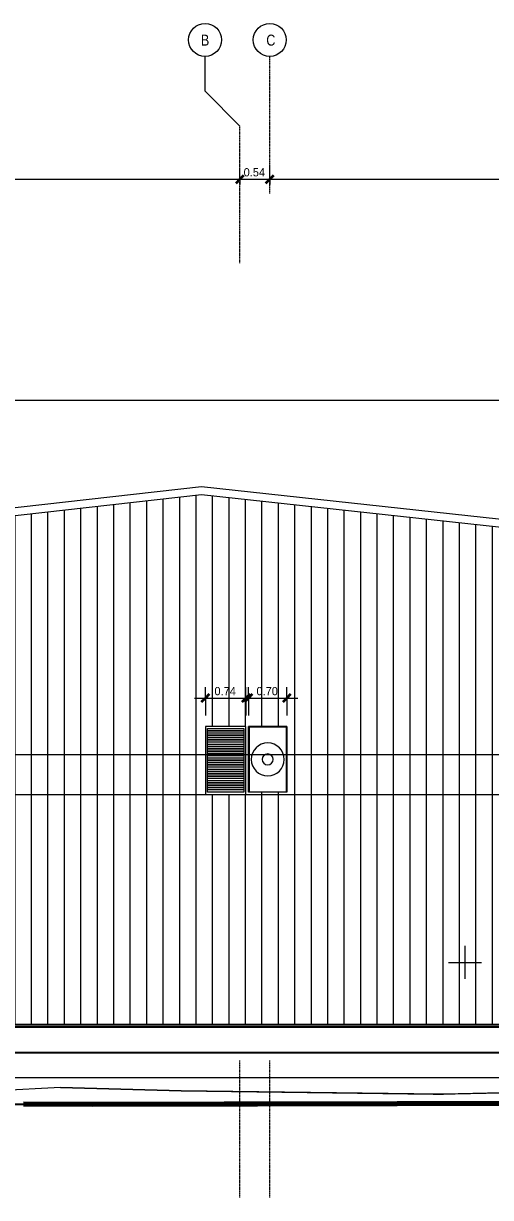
# Model space of a CAD drawing. Header units: centimetres. Extents: x -336 to 16318, y -437 to 1921.
# Drawn here: x 8745 to 9596, y -219 to 1921 of the extents above; entities that cross this region are included whole.
import ezdxf

# ---------------------------------------------------------------- set-up
doc = ezdxf.new("R2010")
doc.units = ezdxf.units.CM
doc.linetypes.add('Centre', pattern=[3.175, 0.635, -0.475, 1.59, -0.475])
doc.linetypes.add('Grid Line', pattern=[2.2225, 1.27, -0.3175, 0.3175, -0.3175])
for name, color, linetype, lineweight in [('A-ANNO-DIMS', 7, 'Continuous', 9), ('A-ANNO-DIMS-100', 7, 'Continuous', 9), ('A-FLOR', 7, 'Continuous', 9), ('A-FLOR-LEVL', 7, 'Continuous', 9), ('A-GLAZ', 7, 'Continuous', 9), ('A-ROOF-OTLN', 7, 'Continuous', 9), ('A-WALL', 7, 'Continuous', 9), ('A-WALL-PATT', 7, 'Continuous', 35), ('C-BLDG-PADS', 7, 'Continuous', 9), ('C-TOPO', 7, 'Continuous', 9), ('M-EQPM', 7, 'Continuous', 9), ('M-HVAC-DUCT-CNTR', 7, 'Continuous', 9), ('S-GRID', 7, 'Continuous', 9), ('S-GRID-IDEN', 7, 'Continuous', 9)]:
    doc.layers.add(name, color=color, linetype=linetype, lineweight=lineweight)
doc.styles.add('Century Gothic_1', font='GOTHIC.TTF', dxfattribs={"height": 15})
doc.styles.add('Saira Condensed', font='SairaCondensed-Regular.ttf', dxfattribs={"height": 20})
doc.dimstyles.new('FCA_N_Cotas_E100', dxfattribs={"dimscale": 30.48, "dimtxt": 15.662524, "dimasz": 0.492126, "dimexe": 0.656168, "dimexo": 0.656168, "dimgap": 0.032808, "dimtad": 1, "dimlfac": 0.01, "dimrnd": 0.01, "dimzin": 0, "dimdsep": 46, "dimtxsty": 'Century Gothic_1', "dimblk1": 'OBLIQUE', "dimblk2": 'OBLIQUE', "dimsah": 1, "dimcen": 0.09, "dimdle": 0.656168, "dimazin": 2, "dimtfac": 1, "dimtdec": 4, "dimtix": 1, "dimtmove": 0, "dimatfit": 3, "dimfxl": 1, "dimtvp": 1, "dimtolj": 1, "dimtzin": 0, "dimarcsym": 2})

# ---------------------------------------------------------------- blocks, each defined once
blk = doc.blocks.new('PQ_RVR_EST-01_ZZ_ZZ_MO_T_A_rvt-2-Section 7')
at = {"layer": 'A-FLOR', "color": 8, "true_color": 0x808080}
blk.add_line((2181.6, 44), (257.6, 44), dxfattribs=at)
blk = doc.blocks.new('PQ_RVR_MEP-01_ZZ_ZZ_MO_T_A_rvt-2-Section 7')
at = {"layer": 'M-HVAC-DUCT-CNTR', "color": 6, "true_color": 0xff00ff}
for p, q in [((1686.8, 179.7), (1686.8, 239.7)), ((1656.8, 209.7), (1716.8, 209.7))]:
    blk.add_line(p, q, dxfattribs=at)
blk = doc.blocks.new('RVR-PQ-Extractor - 0_70x1_20-1839096-Section 7')
at = {"layer": 'M-EQPM'}
for p, q in [((710.3, 519.7), (710.3, 639.7)), ((780.3, 639.7), (710.3, 639.7)), ((711.3, 638.7), (711.3, 520.7)), ((779.3, 638.7), (711.3, 638.7)), ((779.3, 520.7), (779.3, 638.7)), ((780.3, 639.7), (780.3, 519.7)), ((780.3, 519.7), (710.3, 519.7)), ((711.3, 520.7), (779.3, 520.7))]:
    blk.add_line(p, q, dxfattribs=at)
for radius, start, end in [(30, 360, 180), (30, 180, 360), (10, 360, 180), (10, 180, 360)]:
    blk.add_arc((745.3, 579.7), radius, start, end, dxfattribs=at)
blk = doc.blocks.new('M_Window-Louvers - 0_70 x 1_20-1843073-Section 7')
at = {"layer": 'A-GLAZ'}
for p, q in [((708.2, 642), (634.4, 642)), ((634.4, 642), (634.4, 518.2)), ((638.2, 522), (638.2, 638.2)), ((638.2, 638.2), (704.4, 638.2)), ((704.4, 638.2), (704.4, 522)), ((708.2, 518.2), (708.2, 642)), ((634.4, 518.2), (708.2, 518.2)), ((704.4, 522), (638.2, 522))]:
    blk.add_line(p, q, dxfattribs=at)
at = {"layer": 'A-GLAZ', "color": 8, "true_color": 0x808080}
for p, q in [((638.2, 634.7), (704.4, 634.7)), ((704.4, 633.7), (638.2, 633.7)), ((638.2, 630.6), (704.4, 630.6)), ((704.4, 629.6), (638.2, 629.6)), ((638.2, 626.5), (704.4, 626.5)), ((704.4, 625.5), (638.2, 625.5)), ((638.2, 622.3), (704.4, 622.3)), ((704.4, 621.3), (638.2, 621.3)), ((638.2, 618.2), (704.4, 618.2)), ((704.4, 617.2), (638.2, 617.2)), ((638.2, 614.1), (704.4, 614.1)), ((704.4, 613.1), (638.2, 613.1)), ((638.2, 609.9), (704.4, 609.9)), ((704.4, 608.9), (638.2, 608.9)), ((638.2, 605.8), (704.4, 605.8)), ((704.4, 604.8), (638.2, 604.8)), ((638.2, 601.6), (704.4, 601.6)), ((704.4, 600.6), (638.2, 600.6)), ((638.2, 597.5), (704.4, 597.5)), ((704.4, 596.5), (638.2, 596.5)), ((638.2, 593.4), (704.4, 593.4)), ((704.4, 592.4), (638.2, 592.4)), ((638.2, 589.2), (704.4, 589.2)), ((704.4, 588.2), (638.2, 588.2)), ((638.2, 585.1), (704.4, 585.1)), ((704.4, 584.1), (638.2, 584.1)), ((638.2, 581), (704.4, 581)), ((704.4, 580), (638.2, 580)), ((638.2, 576.8), (704.4, 576.8)), ((704.4, 575.8), (638.2, 575.8)), ((638.2, 572.7), (704.4, 572.7)), ((704.4, 571.7), (638.2, 571.7)), ((638.2, 568.6), (704.4, 568.6)), ((704.4, 567.5), (638.2, 567.5)), ((638.2, 564.4), (704.4, 564.4)), ((704.4, 563.4), (638.2, 563.4)), ((638.2, 560.3), (704.4, 560.3)), ((704.4, 559.3), (638.2, 559.3)), ((638.2, 556.1), (704.4, 556.1)), ((704.4, 555.1), (638.2, 555.1)), ((638.2, 552), (704.4, 552)), ((704.4, 551), (638.2, 551)), ((638.2, 547.9), (704.4, 547.9)), ((704.4, 546.9), (638.2, 546.9)), ((638.2, 543.7), (704.4, 543.7)), ((704.4, 542.7), (638.2, 542.7)), ((638.2, 539.6), (704.4, 539.6)), ((704.4, 538.6), (638.2, 538.6)), ((638.2, 535.5), (704.4, 535.5)), ((704.4, 534.5), (638.2, 534.5)), ((638.2, 531.3), (704.4, 531.3)), ((704.4, 530.3), (638.2, 530.3)), ((638.2, 527.2), (704.4, 527.2)), ((704.4, 526.2), (638.2, 526.2)), ((638.2, 523), (704.4, 523))]:
    blk.add_line(p, q, dxfattribs=at)
blk = doc.blocks.new('Grid - 3mm-1939417-Section 7')
at = {"layer": 'S-GRID-IDEN', "color": 253, "true_color": 0xaaaaaa}
blk.add_circle((1330.8, 1891.3), 30, dxfattribs=at)
blk = doc.blocks.new('DIMBLOCK33-Section 7')
at = {"layer": 'A-ANNO-DIMS-100'}
for p, q in [((8178.6, 1637.3), (8178.6, 1657.3)), ((9139.6, 1637.3), (9139.6, 1657.3)), ((8178.6, 1637.3), (9139.6, 1637.3)), ((8178.6, 1637.3), (8178.6, 1627.9)), ((9139.6, 1637.3), (9139.6, 1627.9))]:
    blk.add_line(p, q, dxfattribs=at)
at = {"layer": 'A-ANNO-DIMS-100', "lineweight": 35}
for p, q in [((8178.6, 1637.3), (8171.1, 1629.8)), ((8178.6, 1637.3), (8186.1, 1644.8)), ((9139.6, 1637.3), (9132.1, 1629.8)), ((9139.6, 1637.3), (9147.1, 1644.8))]:
    blk.add_line(p, q, dxfattribs=at)
at = {"layer": 'A-ANNO-DIMS-100', "color": 0, "insert": (8638.7, 1657.6), "char_height": 15, "width": 48.927, "attachment_point": 1, "line_spacing_factor": 0.984502, "style": 'Century Gothic_1'}
blk.add_mtext('9.61', dxfattribs=at)
blk = doc.blocks.new('_Oblique')
at = {"color": 0, "linetype": 'ByBlock', "lineweight": -2}
blk.add_line((-0.5, -0.5), (0.5, 0.5), dxfattribs=at)
blk = doc.blocks.new('DIMBLOCK34-Section 7')
at = {"layer": 'A-ANNO-DIMS-100'}
for p, q in [((9139.6, 1637.3), (9139.6, 1657.3)), ((9194.1, 1637.3), (9194.1, 1657.3)), ((9139.6, 1637.3), (9194.1, 1637.3)), ((9139.6, 1637.3), (9139.6, 1627.9)), ((9194.1, 1637.3), (9194.1, 1627.9))]:
    blk.add_line(p, q, dxfattribs=at)
at = {"layer": 'A-ANNO-DIMS-100', "lineweight": 35}
for p, q in [((9139.6, 1637.3), (9132.1, 1629.8)), ((9139.6, 1637.3), (9147.1, 1644.8)), ((9194.1, 1637.3), (9186.6, 1629.8)), ((9194.1, 1637.3), (9201.6, 1644.8))]:
    blk.add_line(p, q, dxfattribs=at)
at = {"layer": 'A-ANNO-DIMS-100', "color": 0, "insert": (9146.5, 1657.6), "char_height": 15, "width": 48.927, "attachment_point": 1, "line_spacing_factor": 0.984502, "style": 'Century Gothic_1'}
blk.add_mtext('0.54', dxfattribs=at)
blk = doc.blocks.new('DIMBLOCK35-Section 7')
at = {"layer": 'A-ANNO-DIMS-100'}
for p, q in [((9194.1, 1637.3), (9194.1, 1657.3)), ((10084.7, 1637.3), (10084.7, 1657.3)), ((9194.1, 1637.3), (10084.7, 1637.3)), ((9194.1, 1637.3), (9194.1, 1627.9)), ((10084.7, 1637.3), (10084.7, 1627.9))]:
    blk.add_line(p, q, dxfattribs=at)
at = {"layer": 'A-ANNO-DIMS-100', "lineweight": 35}
for p, q in [((9194.1, 1637.3), (9186.6, 1629.8)), ((9194.1, 1637.3), (9201.6, 1644.8)), ((10084.7, 1637.3), (10077.2, 1629.8)), ((10084.7, 1637.3), (10092.2, 1644.8))]:
    blk.add_line(p, q, dxfattribs=at)
at = {"layer": 'A-ANNO-DIMS-100', "color": 0, "insert": (9619, 1657.6), "char_height": 15, "width": 48.927, "attachment_point": 1, "line_spacing_factor": 0.984502, "style": 'Century Gothic_1'}
blk.add_mtext('8.91', dxfattribs=at)
blk = doc.blocks.new('DIMBLOCK50-Section 7')
at = {"layer": 'A-ANNO-DIMS-100'}
for p, q in [((9155.3, 691.5), (9155.3, 711.5)), ((9225.3, 691.5), (9225.3, 711.5)), ((9135.3, 691.5), (9245.3, 691.5)), ((9155.3, 691.5), (9155.3, 659.7)), ((9225.3, 691.5), (9225.3, 659.7))]:
    blk.add_line(p, q, dxfattribs=at)
at = {"layer": 'A-ANNO-DIMS-100', "lineweight": 35}
for p, q in [((9155.3, 691.5), (9147.8, 684)), ((9155.3, 691.5), (9162.8, 699)), ((9225.3, 691.5), (9217.8, 684)), ((9225.3, 691.5), (9232.8, 699))]:
    blk.add_line(p, q, dxfattribs=at)
at = {"layer": 'A-ANNO-DIMS-100', "color": 0, "insert": (9169.9, 711.7), "char_height": 15, "width": 48.927, "attachment_point": 1, "line_spacing_factor": 0.984502, "style": 'Century Gothic_1'}
blk.add_mtext('0.70', dxfattribs=at)
blk = doc.blocks.new('DIMBLOCK51-Section 7')
at = {"layer": 'A-ANNO-DIMS-100'}
for p, q in [((9076.8, 691.5), (9076.8, 711.5)), ((9150.6, 691.5), (9150.6, 711.5)), ((9056.8, 691.5), (9170.6, 691.5)), ((9076.8, 691.5), (9076.8, 659.8)), ((9150.6, 691.5), (9150.6, 659.8))]:
    blk.add_line(p, q, dxfattribs=at)
at = {"layer": 'A-ANNO-DIMS-100', "lineweight": 35}
for p, q in [((9076.8, 691.5), (9069.3, 684)), ((9076.8, 691.5), (9084.3, 699)), ((9150.6, 691.5), (9143.1, 684)), ((9150.6, 691.5), (9158.1, 699))]:
    blk.add_line(p, q, dxfattribs=at)
at = {"layer": 'A-ANNO-DIMS-100', "color": 0, "insert": (9093.3, 711.7), "char_height": 15, "width": 48.927, "attachment_point": 1, "line_spacing_factor": 0.984502, "style": 'Century Gothic_1'}
blk.add_mtext('0.74', dxfattribs=at)

msp = doc.modelspace()

# ---------------------------------------------------------------- hatches: boundary and pattern name
at = {"layer": 'A-WALL-PATT', "lineweight": 9, "true_color": 0xc0c0c0}
h = msp.add_hatch(dxfattribs=at)
h.set_pattern_fill('FP_21', color=9, style=0, pattern_type=2)
h.set_pattern_definition([(90, (12329.9, 712), (-30, 2e-15), [])])
h.paths.add_polyline_path([(8120.888, 96.5), (10005.056, 96.5), (10005.056, 513.03), (9739.574, 513.03), (9739.574, 518.03), (9740.827, 518.03), (9740.827, 546.538), (9733.35, 546.538), (9733.333, 545.894), (9699.708, 545.894), (9699.784, 546.764), (9700.033, 546.764), (9700.033, 547.184), (9701.89, 547.184), (9702.002, 548.596), (9702.693, 548.708), (9702.769, 548.994), (9703.009, 550.434), (9703.517, 551.605), (9704.614, 552.883), (9705.511, 553.533), (9706.781, 554.039), (9707.964, 554.225), (9725.587, 554.163), (9726.556, 554.004), (9727.833, 553.424), (9728.868, 552.596), (9729.742, 551.355), (9730.371, 550.104), (9731.084, 550.104), (9731.146, 555.232), (9731.246, 555.232), (9731.246, 554.759), (9735.013, 554.759), (9735.192, 554.475), (9734.911, 553.884), (9734.911, 550.104), (9740.827, 550.104), (9740.827, 630.8), (9739.574, 630.8), (9739.574, 635.8), (10005.056, 635.8), (10005.056, 920.723), (9995.056, 920.723), (9995.056, 940.723), (10020.265, 940.723), (10020.265, 958.194), (9069.474, 1062.239), (8120.888, 955.083), (8120.888, 265.192)])
h.paths.add_polyline_path([(10020.056, 96.5), (10045.364, 96.5), (10045.364, 955.447), (10030.765, 957.045), (10030.765, 635.8), (10044.289, 635.8), (10044.289, 513.03), (10020.056, 513.03), (10020.056, 97.67)])
h.paths.add_polyline_path([(9080.632, 516.001), (9076.832, 516.001), (9076.832, 639.793), (9150.622, 639.793), (9150.622, 516.001), (9083.074, 516.001)])
h.paths.add_polyline_path([(8571.517, 518.242), (8497.727, 518.242), (8497.727, 642.035), (8571.517, 642.035), (8571.517, 519.734)])
h.paths.add_polyline_path([(9194.601, 519.723), (9155.324, 519.723), (9155.324, 639.723), (9225.324, 639.723), (9225.324, 519.723)])
h.paths.add_polyline_path([(8643.559, 519.723), (8573.559, 519.723), (8573.559, 639.723), (8643.559, 639.723), (8643.559, 544.396)])
h.paths.add_polyline_path([(9735.746, 553.594), (9735.584, 553.594), (9735.646, 555.231), (9735.746, 555.231), (9735.746, 553.884)])
h.paths.add_polyline_path([(9735.192, 555.294), (9731.608, 555.394), (9731.608, 555.492), (9735.592, 555.394), (9735.583, 555.294)])
h.paths.add_polyline_path([(10020.056, 635.8), (10020.265, 635.8), (10020.265, 920.723), (10020.056, 920.723), (10020.056, 711.918)])

# ---------------------------------------------------------------- linework, layer by layer
at = {"layer": 'A-FLOR-LEVL', "color": 253, "linetype": 'Centre', "true_color": 0xaaaaaa}
for p, q in [((7411.125, 1234.505), (14440.542, 1234.505)), ((7411.125, 588.801), (14440.542, 588.801)), ((7411.125, 515.53), (14440.542, 515.53)), ((7411.125, 94), (14313.542, 94)), ((7411.125, 46.025), (14440.542, 46.025)), ((7411.125, 0), (14313.542, 0)), ((14440.542, -50), (7411.125, -50))]:
    msp.add_line(p, q, dxfattribs=at)
at = {"layer": 'A-ROOF-OTLN'}
for p, q in [((8111.158, 969.079), (9069.474, 1077.334)), ((9069.474, 1077.334), (10020.265, 973.284)), ((9069.5, 1062.241), (8111.158, 953.983)), ((10020.265, 958.194), (9069.5, 1062.241))]:
    msp.add_line(p, q, dxfattribs=at)
at = {"layer": 'A-WALL'}
for p, q in [((9155.324, 519.723), (9155.324, 639.723)), ((9155.324, 639.723), (9225.324, 639.723)), ((9225.324, 639.723), (9225.324, 519.723)), ((9225.324, 519.723), (9155.324, 519.723))]:
    msp.add_line(p, q, dxfattribs=at)
at = {"layer": 'A-WALL', "lineweight": 18}
for p, q in [((10005.056, 96.5), (8119.14, 96.5)), ((8119.14, 91.5), (10045.364, 91.5))]:
    msp.add_line(p, q, dxfattribs=at)
at = {"layer": 'C-BLDG-PADS', "color": 253, "true_color": 0xaaaaaa}
for p, q in [((8134.071, 0), (10044.864, 0)), ((9511.339, -30.48), (9490.383, -30.48))]:
    msp.add_line(p, q, dxfattribs=at)
at = {"layer": 'C-TOPO', "color": 253, "true_color": 0xaaaaaa}
for p, q in [((8812.949, -18.582), (8526.611, -32.805)), ((8812.949, -18.582), (8573.097, -30.496)), ((9032.656, -24.698), (8812.949, -18.582)), ((8812.949, -18.582), (9032.656, -24.698)), ((9032.656, -24.698), (9491.645, -30.496)), ((9504.165, -30.654), (9032.656, -24.698)), ((9491.645, -30.496), (9510.682, -30.496)), ((9504.165, -30.654), (9491.645, -30.496)), ((9504.165, -30.496), (9491.645, -30.496)), ((9504.165, -30.654), (9645.576, -27.222)), ((9504.165, -30.654), (9510.682, -30.496)), ((9510.682, -30.496), (9504.165, -30.496)), ((9645.576, -27.222), (9510.682, -30.496)), ((8745.272, -48.62), (8601.19, -49.272)), ((8871.214, -49.669), (8745.272, -48.62)), ((8820.208, -49.2), (8745.272, -48.62)), ((9140.091, -48.802), (8820.208, -49.2)), ((9111.194, -48.937), (8871.214, -49.669)), ((9111.194, -48.937), (9146.682, -48.771)), ((9132.596, -48.841), (9111.194, -48.937)), ((9146.682, -48.771), (9171.765, -48.724)), ((9151.898, -48.761), (9274.028, -48.3)), ((9426.359, -48.256), (9171.765, -48.724)), ((9274.028, -48.3), (9272.054, -48.313)), ((9274.028, -48.3), (9272.506, -48.307)), ((9274.028, -48.3), (9493.075, -47.4)), ((9677.794, -47.402), (9426.359, -48.256)), ((9485.456, -47.433), (9493.075, -47.4)), ((9497.724, -47.405), (9493.075, -47.4)), ((9493.075, -47.4), (9651.349, -47.492))]:
    msp.add_line(p, q, dxfattribs=at)
at = {"layer": 'C-TOPO', "color": 253, "lineweight": 70, "true_color": 0xaaaaaa}
for p, q in [((8871.214, -49.669), (8745.272, -48.62)), ((9111.194, -48.937), (8871.214, -49.669)), ((9146.682, -48.771), (9111.194, -48.937)), ((9171.765, -48.724), (9146.682, -48.771)), ((9426.359, -48.256), (9171.765, -48.724)), ((9677.794, -47.402), (9426.359, -48.256))]:
    msp.add_line(p, q, dxfattribs=at)
at = {"layer": 'S-GRID', "color": 253, "true_color": 0xaaaaaa}
for p, q in [((9076.12, 1797.834), (9076.12, 1861.334)), ((9139.62, 1734.334), (9076.12, 1797.834))]:
    msp.add_line(p, q, dxfattribs=at)
at = {"layer": 'S-GRID', "color": 253, "linetype": 'Grid Line', "true_color": 0xaaaaaa}
for p, q in [((9194.075, 1611.334), (9194.075, 1861.334)), ((9139.62, 1484.334), (9139.62, 1734.334)), ((9139.62, -219.006), (9139.62, 30.994)), ((9194.075, -219.006), (9194.075, 30.994))]:
    msp.add_line(p, q, dxfattribs=at)

# ---------------------------------------------------------------- block references
at = {"lineweight": 5}
for name in ['PQ_RVR_EST-01_ZZ_ZZ_MO_T_A_rvt-2-Section 7', 'PQ_RVR_MEP-01_ZZ_ZZ_MO_T_A_rvt-2-Section 7']:
    msp.add_blockref(name, (7863.302, 0), dxfattribs=at)
at = {"layer": 'A-GLAZ'}
msp.add_blockref('M_Window-Louvers - 0_70 x 1_20-1843073-Section 7', (8442.408, -2.242), dxfattribs=at)
at = {"layer": 'M-EQPM'}
msp.add_blockref('RVR-PQ-Extractor - 0_70x1_20-1839096-Section 7', (8445.067, 0), dxfattribs=at)
at = {"layer": 'S-GRID-IDEN', "color": 253, "true_color": 0xaaaaaa}
for p in [(7745.346, 0), (7863.302, 0)]:
    msp.add_blockref('Grid - 3mm-1939417-Section 7', p, dxfattribs=at)

# ---------------------------------------------------------------- texts
at = {"layer": 'S-GRID-IDEN', "color": 253, "true_color": 0xaaaaaa, "char_height": 20, "attachment_point": 1, "style": 'Saira Condensed'}
for s, insert, width in [('B', (9068.546, 1901.014), 17.63712), ('C', (9187.802, 1901.014), 14.43037)]:
    msp.add_mtext(s, dxfattribs=dict(at, insert=insert, width=width))

# ---------------------------------------------------------------- dimensions: what is measured, and where the dimension line sits
at = {"layer": 'A-ANNO-DIMS'}
for base, p1, p2, override, picture, middle in [((9139.62, 1637.324), (8178.638, 1647.931), (9139.62, 1647.931), {"dimpost": '<>', "dimfxl": 960.981847}, 'DIMBLOCK33-Section 7', (8659.129, 1646.202)), ((9194.075, 1637.324), (9139.62, 1647.931), (9194.075, 1647.931), {"dimpost": '<>', "dimfxl": 54.455862}, 'DIMBLOCK34-Section 7', (9166.848, 1646.202)), ((10084.678, 1637.324), (9194.075, 1647.931), (10084.678, 1647.931), {"dimpost": '<>', "dimfxl": 890.602974}, 'DIMBLOCK35-Section 7', (9639.377, 1646.202)), ((9150.622, 691.474), (9076.832, 639.793), (9150.622, 639.793), {"dimpost": '<>', "dimfxl": 73.79}, 'DIMBLOCK51-Section 7', (9113.727, 700.352)), ((9225.324, 691.474), (9155.324, 639.723), (9225.324, 639.723), {"dimpost": '<>', "dimfxl": 70}, 'DIMBLOCK50-Section 7', (9190.324, 700.352))]:
    dim = msp.add_linear_dim(base=base, p1=p1, p2=p2, dimstyle='FCA_N_Cotas_E100', override=override, dxfattribs=at)
    dim.commit()
    dim.dimension.update_dxf_attribs({"geometry": picture, "text_midpoint": middle})

doc.saveas('drawing.dxf')
